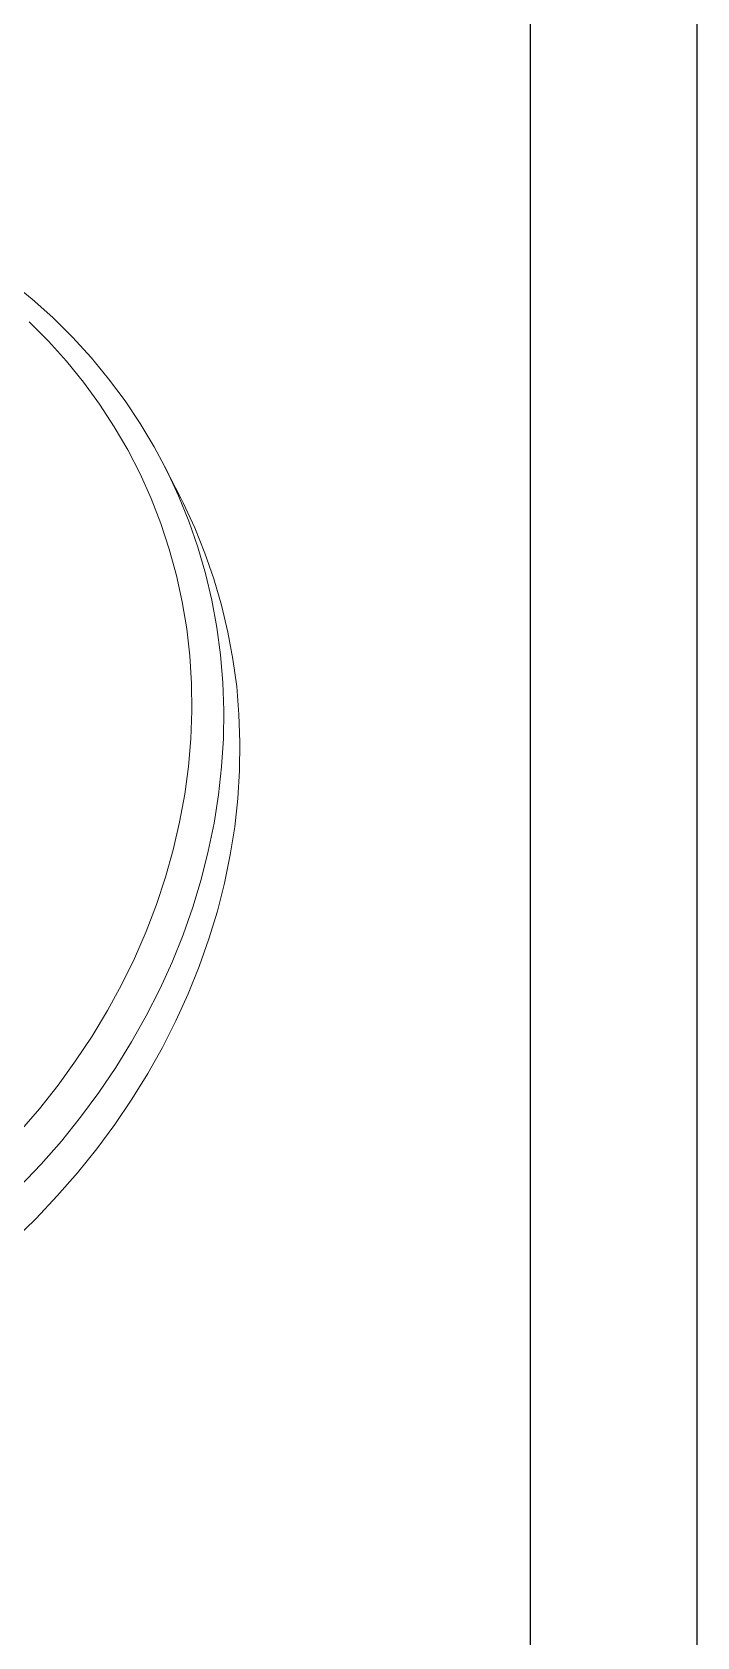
# Model space of a CAD drawing. Header units: inches. Extents: x 2104 to 4359, y 410 to 823.
# Drawn here: x 2648.8 to 2688.1, y 504.6 to 599.4 of the extents above; entities that cross this region are included whole.
import ezdxf

# ---------------------------------------------------------------- set-up
doc = ezdxf.new("R2010")
doc.units = ezdxf.units.IN

msp = doc.modelspace()

# ---------------------------------------------------------------- linework, layer by layer
for p, q in [((2688.052, 822.657), (2688.052, 409.797)), ((2678.222, 812.827), (2678.222, 419.627))]:
    msp.add_line(p, q)
at = {"color": 7, "linetype": 'Continuous', "lineweight": 15}
msp.add_line((2657.594, 571.847), (2656.639, 573.725), dxfattribs=at)
at = {"color": 7, "linetype": 'Continuous', "lineweight": 15, "flags": 128}
for points in [[(2647.548, 584.648), (2648.827, 583.609), (2650.047, 582.512), (2651.207, 581.362), (2652.304, 580.159), (2653.336, 578.906), (2654.302, 577.606), (2655.198, 576.261), (2656.025, 574.873), (2656.779, 573.446), (2657.46, 571.983), (2658.066, 570.485), (2658.595, 568.957), (2659.048, 567.4), (2659.423, 565.819), (2659.719, 564.216), (2659.935, 562.594), (2660.072, 560.957), (2660.129, 559.307), (2660.106, 557.649), (2660.003, 555.984), (2659.82, 554.317), (2659.557, 552.651), (2659.215, 550.989), (2658.795, 549.334), (2658.298, 547.689), (2657.724, 546.058), (2657.075, 544.444), (2656.351, 542.85), (2655.555, 541.279), (2654.688, 539.734), (2653.751, 538.219), (2652.746, 536.736), (2651.676, 535.288), (2650.543, 533.878), (2649.348, 532.508), (2648.094, 531.182)], [(2648.082, 534.415), (2649.247, 535.773), (2650.35, 537.171), (2651.388, 538.608), (2652.359, 540.078), (2653.262, 541.581), (2654.095, 543.111), (2654.855, 544.668), (2655.542, 546.246), (2656.153, 547.843), (2656.688, 549.456), (2657.146, 551.082), (2657.525, 552.717), (2657.825, 554.357), (2658.045, 556), (2658.185, 557.642), (2658.245, 559.279), (2658.224, 560.909), (2658.122, 562.528), (2657.94, 564.133), (2657.678, 565.72), (2657.336, 567.287), (2656.915, 568.829), (2656.417, 570.344), (2655.842, 571.829), (2655.191, 573.281), (2654.465, 574.696), (2653.667, 576.072), (2652.797, 577.407), (2651.858, 578.696), (2650.851, 579.939), (2649.779, 581.131), (2648.643, 582.272)], [(2657.594, 571.847), (2657.734, 571.569), (2658.415, 570.105), (2659.021, 568.608), (2659.551, 567.079), (2660.003, 565.523), (2660.378, 563.941), (2660.674, 562.338), (2660.891, 560.716), (2661.028, 559.079), (2661.084, 557.43), (2661.061, 555.771), (2660.958, 554.107), (2660.775, 552.44), (2660.512, 550.773), (2660.171, 549.111), (2659.751, 547.456), (2659.253, 545.811), (2658.679, 544.18), (2658.03, 542.566), (2657.307, 540.972), (2656.51, 539.401), (2655.643, 537.857), (2654.706, 536.341), (2653.702, 534.858), (2652.632, 533.41), (2651.498, 532), (2650.303, 530.631), (2649.049, 529.305), (2647.738, 528.025)]]:
    msp.add_lwpolyline(points, dxfattribs=at)

doc.saveas('drawing.dxf')
